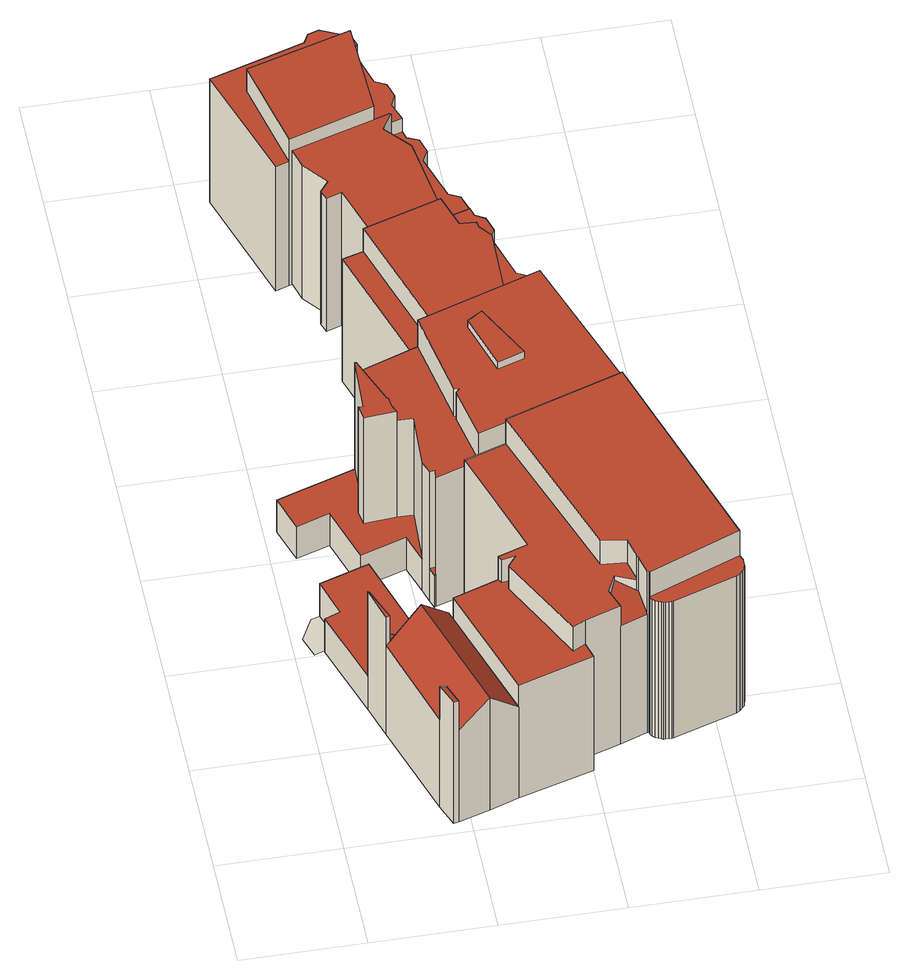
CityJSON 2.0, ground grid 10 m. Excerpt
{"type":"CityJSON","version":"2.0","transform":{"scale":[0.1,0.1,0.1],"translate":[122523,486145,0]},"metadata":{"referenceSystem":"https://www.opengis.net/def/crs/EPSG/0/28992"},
"CityObjects":{
"building1":{"type":"Building","attributes":{"aantal_verblijfsobjecten":0,"bouwjaar":1005,"rdf_seealso":"http://bag.basisregistraties.overheid.nl/bag/id/pand/0363100012181100","rf_extrusion_mode":"skip","rf_force_lod11":false,"rf_h_ground":0.479,"rf_h_pc_98p":0,"rf_is_glass_roof":false,"rf_nodata_frac":0.615,"rf_nodata_r":0,"rf_pc_select":"_HIGHEST_YET_INSUFFICIENT_COVERAGE","rf_pc_year":0,"rf_pointcloud_unusable":true,"rf_pt_density":5.2,"rf_roof_type":"unknown","rf_success":true,"rf_t_run":0,"status":"Pand in gebruik"},"geometry":[{"type":"MultiSurface","lod":"0","boundaries":[[[0,1,2,3,4]]]}]},
"building2":{"type":"Building","attributes":{"aantal_verblijfsobjecten":3,"bouwjaar":1793,"gebruiksdoel":"kantoorfunctie,woonfunctie","oppervlakte_max":115,"oppervlakte_min":46,"rdf_seealso":"http://bag.basisregistraties.overheid.nl/bag/id/pand/0363100012170468","rf_extrusion_mode":"standard","rf_force_lod11":false,"rf_h_ground":0.353,"rf_h_pc_98p":0,"rf_h_roof_50p":4.07,"rf_h_roof_70p":11.6,"rf_h_roof_max":12.81,"rf_h_roof_min":3.9,"rf_h_roof_ridge":13.9,"rf_is_glass_roof":false,"rf_nodata_frac":0.00969,"rf_nodata_r":0,"rf_pc_select":"PREFERRED_AND_LATEST","rf_pc_year":0,"rf_pointcloud_unusable":false,"rf_pt_density":15.44,"rf_ridgelines":3,"rf_rmse_lod22":0.454,"rf_roof_planes":10,"rf_roof_type":"slanted","rf_success":true,"rf_t_run":30,"rf_volume_lod22":947.61,"status":"Pand in gebruik"},"children":["building2-1"]},
"building2-1":{"type":"BuildingPart","parents":["building2"],"geometry":[{"type":"Solid","lod":"2.2","boundaries":[[[[5,6,7,8,9,10,11,12,13,14,15,16]],[[17,13,12,18]],[[19,9,8,20]],[[21,10,9,19]],[[22,11,10,21]],[[20,8,7,23]],[[24,25,26,27]],[[23,7,6,28]],[[29,30,31]],[[32,15,14,33,34]],[[35,36,16,15,32]],[[37,5,16,36]],[[18,12,11,22,38]],[[38,22,29,31]],[[39,27,26,28,40]],[[33,14,13,17]],[[41,37,42,43]],[[40,28,6,5,37,41]],[[30,29,25,24,44]],[[44,24,45,46]],[[31,30,46,47]],[[34,33,48,49]],[[49,48,36,35]],[[47,46,45,50,42]],[[43,42,50,27,39]],[[38,31,17,18]],[[46,30,44]],[[25,29,22,21,19,20,23,28,26]],[[49,35,32,34]],[[27,50,45,24]],[[47,42,37,36,48,33,17,31]],[[43,39,40,41]]]],"semantics":{"surfaces":[{"type":"GroundSurface"},{"type":"WallSurface","on_footprint_edge":true},{"type":"WallSurface","on_footprint_edge":false},{"type":"RoofSurface","rf_azimuth":73.14,"rf_h_roof_50p":11.62,"rf_h_roof_70p":12.15,"rf_h_roof_max":13.18,"rf_h_roof_min":10.19,"rf_slope":42.65},{"type":"RoofSurface","rf_azimuth":358.37,"rf_h_roof_50p":9.14,"rf_h_roof_70p":9.2,"rf_h_roof_max":12.37,"rf_h_roof_min":9.08,"rf_slope":6.5},{"type":"RoofSurface","rf_azimuth":165.22,"rf_h_roof_50p":4,"rf_h_roof_70p":4.02,"rf_h_roof_max":12.06,"rf_h_roof_min":3.93,"rf_slope":0.611},{"type":"RoofSurface","rf_azimuth":359.01,"rf_h_roof_50p":13.68,"rf_h_roof_70p":13.68,"rf_h_roof_max":13.68,"rf_h_roof_min":13.68,"rf_slope":3.29},{"type":"RoofSurface","rf_azimuth":48.67,"rf_h_roof_50p":6.16,"rf_h_roof_70p":9.08,"rf_h_roof_max":13.29,"rf_h_roof_min":5.85,"rf_slope":17.42},{"type":"RoofSurface","rf_azimuth":250.65,"rf_h_roof_50p":11.61,"rf_h_roof_70p":12.2,"rf_h_roof_max":13.68,"rf_h_roof_min":9.94,"rf_slope":40.74},{"type":"RoofSurface","rf_azimuth":72.71,"rf_h_roof_50p":13.29,"rf_h_roof_70p":13.29,"rf_h_roof_max":13.34,"rf_h_roof_min":13.29,"rf_slope":5.91}],"values":[[0,1,1,1,1,1,2,1,2,1,1,1,1,2,2,1,2,1,2,2,2,2,2,2,2,3,4,5,6,7,8,9]]}}]},
"building3":{"type":"Building","attributes":{"aantal_verblijfsobjecten":2,"bouwjaar":1924,"gebruiksdoel":"bijeenkomstfunctie,overige gebruiksfunctie","oppervlakte_max":1062,"oppervlakte_min":1,"rdf_seealso":"http://bag.basisregistraties.overheid.nl/bag/id/pand/0363100012253901","rf_extrusion_mode":"standard","rf_force_lod11":false,"rf_h_ground":0.538,"rf_h_pc_98p":0,"rf_h_roof_50p":17.7,"rf_h_roof_70p":17.74,"rf_h_roof_max":18.48,"rf_h_roof_min":3.95,"rf_is_glass_roof":false,"rf_nodata_frac":0.029,"rf_nodata_r":0,"rf_pc_select":"PREFERRED_AND_LATEST","rf_pc_year":0,"rf_pointcloud_unusable":false,"rf_pt_density":17.38,"rf_ridgelines":0,"rf_rmse_lod22":0.388,"rf_roof_planes":9,"rf_roof_type":"slanted","rf_success":true,"rf_t_run":55,"rf_volume_lod22":3440.05,"status":"Pand in gebruik"},"children":["building3-1"]},
"building3-1":{"type":"BuildingPart","parents":["building3"],"geometry":[{"type":"Solid","lod":"2.2","boundaries":[[[[51,52,53,54,55,56,57,58,59,60,61,62,63,64,65]],[[66,67,58,57,68,69]],[[70,59,58,67]],[[71,56,55,72]],[[72,55,54,73]],[[74,53,52,75]],[[73,54,53,74]],[[76,77,78,79]],[[79,78,67,66]],[[80,81,51,65,82,83]],[[84,64,63,85]],[[82,65,64,84]],[[86,60,59,70,87]],[[88,89,62,61,90]],[[90,61,60,86]],[[91,92,93,94,95]],[[96,97,89,88]],[[68,57,56,71]],[[98,99,85,100]],[[100,85,63,62,89]],[[83,82,99,98]],[[101,102,103,104]],[[105,106,107,108]],[[108,107,109,110]],[[111,112,106,105]],[[87,70,113,114]],[[110,109,112,111]],[[115,116,97,96]],[[114,113,116,115]],[[104,103,92,91]],[[69,68,102,101]],[[117,118,77,76]],[[95,94,118,117]],[[94,93,119,120]],[[75,52,51,81]],[[120,119,81,80]],[[99,82,84,85]],[[110,111,105,108]],[[114,115,96,88,90,86,87],[107,106,112,109]],[[95,117,76,79,66,69,101,104,91]],[[81,119,93,92,103,102,68,71,72,73,74,75]],[[120,80,83,98,100,89,97,116,113,70,67,78,77,118,94]]]],"semantics":{"surfaces":[{"type":"GroundSurface"},{"type":"WallSurface","on_footprint_edge":true},{"type":"WallSurface","on_footprint_edge":false},{"type":"RoofSurface","rf_azimuth":46.97,"rf_h_roof_50p":3.97,"rf_h_roof_70p":3.97,"rf_h_roof_max":3.97,"rf_h_roof_min":3.97,"rf_slope":0.211},{"type":"RoofSurface","rf_azimuth":293.4,"rf_h_roof_50p":18.41,"rf_h_roof_70p":18.42,"rf_h_roof_max":18.46,"rf_h_roof_min":18.36,"rf_slope":1.27},{"type":"RoofSurface","rf_azimuth":277.42,"rf_h_roof_50p":17.75,"rf_h_roof_70p":17.76,"rf_h_roof_max":18.46,"rf_h_roof_min":17.7,"rf_slope":0.37},{"type":"RoofSurface","rf_azimuth":165.85,"rf_h_roof_50p":15.63,"rf_h_roof_70p":15.64,"rf_h_roof_max":15.67,"rf_h_roof_min":15.61,"rf_slope":0.615},{"type":"RoofSurface","rf_azimuth":46.98,"rf_h_roof_50p":3.97,"rf_h_roof_70p":3.97,"rf_h_roof_max":15.67,"rf_h_roof_min":3.95,"rf_slope":0.211},{"type":"RoofSurface","rf_azimuth":251.04,"rf_h_roof_50p":14.67,"rf_h_roof_70p":14.7,"rf_h_roof_max":17.72,"rf_h_roof_min":14.58,"rf_slope":1.76}],"values":[[0,1,1,1,1,1,1,2,2,1,1,1,1,1,1,2,2,1,2,1,2,2,2,2,2,2,2,2,2,2,2,2,2,2,1,2,3,4,5,6,7,8]]}}]},
"building4":{"type":"Building","attributes":{"aantal_verblijfsobjecten":23,"bouwjaar":1993,"gebruiksdoel":"bijeenkomstfunctie,woonfunctie","oppervlakte_max":96,"oppervlakte_min":38,"rdf_seealso":"http://bag.basisregistraties.overheid.nl/bag/id/pand/0363100012170417","rf_extrusion_mode":"standard","rf_force_lod11":false,"rf_h_ground":0.394,"rf_h_pc_98p":0,"rf_h_roof_50p":18.12,"rf_h_roof_70p":18.14,"rf_h_roof_max":18.24,"rf_h_roof_min":12.72,"rf_is_glass_roof":false,"rf_nodata_frac":0.0613,"rf_nodata_r":0,"rf_pc_select":"_HIGHEST_YET_INSUFFICIENT_COVERAGE","rf_pc_year":0,"rf_pointcloud_unusable":false,"rf_pt_density":17.58,"rf_ridgelines":0,"rf_rmse_lod22":0.295,"rf_roof_planes":8,"rf_roof_type":"slanted","rf_success":true,"rf_t_run":81,"rf_volume_lod22":5372.13,"status":"Pand in gebruik"},"children":["building4-1"]},
"building4-1":{"type":"BuildingPart","parents":["building4"],"geometry":[{"type":"Solid","lod":"2.2","boundaries":[[[[121,122,123,124,125,126,127,128,129,130,131,132,133,134,135,136,137,138,139,140,141,142,12,143,144,145,146,147,148,149,150,151,152]],[[153,125,124,154]],[[155,126,125,153]],[[154,124,123,156]],[[157,122,121,158]],[[156,123,122,157]],[[158,121,152,159]],[[159,152,151,160]],[[160,151,150,161]],[[162,146,145,163]],[[164,165,166,167]],[[168,135,134,169]],[[169,134,133,170]],[[170,133,132,171]],[[171,132,131,172]],[[173,129,128,174]],[[174,128,127,175]],[[172,131,130,176]],[[176,130,129,173]],[[161,150,149,177]],[[178,148,147,179,180]],[[179,147,146,162]],[[167,166,181,182]],[[182,181,183,184]],[[185,142,141,183]],[[186,187,188,189]],[[190,191,192,193]],[[194,195,196,191,190]],[[197,198,196,195]],[[199,200,195,194]],[[180,179,187,186]],[[189,188,200,199]],[[201,202,198,197]],[[203,140,139,192]],[[204,203,202,201]],[[163,145,144,205,206]],[[207,12,142,185]],[[205,144,143,208]],[[206,205,209,210]],[[210,209,165,164]],[[208,143,12,207]],[[184,183,141,140,203,204]],[[211,137,136,212]],[[212,136,135,168]],[[213,138,137,211,214]],[[193,192,139,138,213]],[[215,177,149,148,178]],[[175,127,126,155]],[[214,211,177,215]],[[202,203,192,191,196,198]],[[208,207,185,183,181,166,165,209,205]],[[184,204,201,197,195,200,188,187,179,162,163,206,210,164,167,182]],[[177,211,212,168,169,170,171,172,176,173,174,175,155,153,154,156,157,158,159,160,161]],[[214,215,178,180,186,189,199,194,190,193,213]]]],"semantics":{"surfaces":[{"type":"GroundSurface"},{"type":"WallSurface","on_footprint_edge":true},{"type":"WallSurface","on_footprint_edge":false},{"type":"RoofSurface","rf_azimuth":161.95,"rf_h_roof_50p":14.53,"rf_h_roof_70p":14.83,"rf_h_roof_max":18.14,"rf_h_roof_min":13.52,"rf_slope":32.54},{"type":"RoofSurface","rf_azimuth":237.27,"rf_h_roof_50p":12.82,"rf_h_roof_70p":12.83,"rf_h_roof_max":15.5,"rf_h_roof_min":12.76,"rf_slope":0.908},{"type":"RoofSurface","rf_azimuth":278.67,"rf_h_roof_50p":15.47,"rf_h_roof_70p":15.5,"rf_h_roof_max":18.14,"rf_h_roof_min":15.38,"rf_slope":0.935},{"type":"RoofSurface","rf_azimuth":166.16,"rf_h_roof_50p":15.42,"rf_h_roof_70p":15.44,"rf_h_roof_max":18.16,"rf_h_roof_min":15.37,"rf_slope":3.41},{"type":"RoofSurface","rf_azimuth":251.31,"rf_h_roof_50p":18.15,"rf_h_roof_70p":18.15,"rf_h_roof_max":18.16,"rf_h_roof_min":18.13,"rf_slope":0.174}],"values":[[0,1,1,1,1,1,1,1,1,1,2,1,1,1,1,1,1,1,1,1,1,1,2,2,1,2,2,2,2,2,2,2,2,1,2,1,1,1,2,2,1,1,1,1,1,1,1,1,2,3,4,5,6,7]]}}]},
"building5":{"type":"Building","attributes":{"aantal_verblijfsobjecten":4,"bouwjaar":1980,"gebruiksdoel":"woonfunctie","oppervlakte_max":119,"oppervlakte_min":78,"rdf_seealso":"http://bag.basisregistraties.overheid.nl/bag/id/pand/0363100012181176","rf_extrusion_mode":"standard","rf_force_lod11":false,"rf_h_ground":0.587,"rf_h_pc_98p":0,"rf_h_roof_50p":16.6,"rf_h_roof_70p":16.61,"rf_h_roof_max":16.68,"rf_h_roof_min":14.01,"rf_is_glass_roof":false,"rf_nodata_frac":0.00644,"rf_nodata_r":0,"rf_pc_select":"PREFERRED_AND_LATEST","rf_pc_year":0,"rf_pointcloud_unusable":false,"rf_pt_density":18.37,"rf_ridgelines":0,"rf_rmse_lod22":0.437,"rf_roof_planes":7,"rf_roof_type":"slanted","rf_success":true,"rf_t_run":31,"rf_volume_lod22":1734.15,"status":"Pand in gebruik"},"children":["building5-1"]},
"building5-1":{"type":"BuildingPart","parents":["building5"],"geometry":[{"type":"Solid","lod":"2.2","boundaries":[[[[216,217,218,219,220,221,222,223,224,225,226,227,228,229,230]],[[231,227,226,232]],[[233,228,227,231]],[[234,221,220,235]],[[235,220,219,236]],[[232,226,225,237]],[[238,229,228,233]],[[237,225,224,239]],[[239,224,223,240]],[[240,223,222,241]],[[242,243,244,245]],[[241,222,221,234]],[[246,218,217,247]],[[236,219,218,246]],[[248,230,229,238]],[[245,244,249,250]],[[250,249,216,230,248,251]],[[247,217,216,249]],[[251,248,243,242]],[[243,248,238,233,231,232,237,239,240,241,234,235,236,246,247,249,244]],[[251,242,245,250]]]],"semantics":{"surfaces":[{"type":"GroundSurface"},{"type":"WallSurface","on_footprint_edge":true},{"type":"WallSurface","on_footprint_edge":false},{"type":"RoofSurface","rf_azimuth":50.9,"rf_h_roof_50p":14.13,"rf_h_roof_70p":14.15,"rf_h_roof_max":16.62,"rf_h_roof_min":14.08,"rf_slope":0.396},{"type":"RoofSurface","rf_azimuth":87.96,"rf_h_roof_50p":16.61,"rf_h_roof_70p":16.62,"rf_h_roof_max":16.62,"rf_h_roof_min":16.6,"rf_slope":0.138}],"values":[[0,1,1,1,1,1,1,1,1,1,2,1,1,1,1,2,1,1,2,3,4]]}}]},
"building6":{"type":"Building","attributes":{"aantal_verblijfsobjecten":8,"bouwjaar":1980,"gebruiksdoel":"woonfunctie","oppervlakte_max":78,"oppervlakte_min":45,"rdf_seealso":"http://bag.basisregistraties.overheid.nl/bag/id/pand/0363100012181177","rf_extrusion_mode":"standard","rf_force_lod11":false,"rf_h_ground":0.673,"rf_h_pc_98p":0,"rf_h_roof_50p":16.61,"rf_h_roof_70p":16.62,"rf_h_roof_max":16.71,"rf_h_roof_min":14.06,"rf_is_glass_roof":false,"rf_nodata_frac":0.00808,"rf_nodata_r":0,"rf_pc_select":"PREFERRED_AND_LATEST","rf_pc_year":0,"rf_pointcloud_unusable":false,"rf_pt_density":17.46,"rf_ridgelines":0,"rf_rmse_lod22":0.348,"rf_roof_planes":7,"rf_roof_type":"slanted","rf_success":true,"rf_t_run":30,"rf_volume_lod22":1865.25,"status":"Pand in gebruik"},"children":["building6-1"]},
"building6-1":{"type":"BuildingPart","parents":["building6"],"geometry":[{"type":"Solid","lod":"2.2","boundaries":[[[[252,253,254,255,256,257,258,259,260,261,262,263,264,265,266,267]],[[268,266,265,269]],[[270,267,266,268]],[[269,265,264,271]],[[272,252,267,270]],[[271,264,263,273]],[[273,263,262,274]],[[275,276,277,278]],[[274,262,261,279]],[[279,261,260,280]],[[281,257,256,282]],[[283,281,284,285]],[[280,260,259,286]],[[278,277,287,288]],[[282,256,255,289]],[[289,255,254,284]],[[290,291,292,293]],[[286,259,258,287]],[[288,287,258,257,281,283]],[[293,292,294,295]],[[285,284,254,253,296,297]],[[298,299,291,290]],[[295,294,276,275]],[[296,253,252,272]],[[297,296,299,298]],[[289,284,281,282]],[[297,298,290,293,295,275,278,288,283,285]],[[299,296,272,270,268,269,271,273,274,279,280,286,287,277,276,294,292,291]]]],"semantics":{"surfaces":[{"type":"GroundSurface"},{"type":"WallSurface","on_footprint_edge":true},{"type":"WallSurface","on_footprint_edge":false},{"type":"RoofSurface","rf_azimuth":60.61,"rf_h_roof_50p":14.1,"rf_h_roof_70p":14.11,"rf_h_roof_max":16.62,"rf_h_roof_min":14.08,"rf_slope":0.53},{"type":"RoofSurface","rf_azimuth":118.18,"rf_h_roof_50p":16.62,"rf_h_roof_70p":16.62,"rf_h_roof_max":16.62,"rf_h_roof_min":16.61,"rf_slope":0.0396},{"type":"RoofSurface","rf_azimuth":101.05,"rf_h_roof_50p":14.21,"rf_h_roof_70p":14.26,"rf_h_roof_max":16.62,"rf_h_roof_min":14.1,"rf_slope":1.61}],"values":[[0,1,1,1,1,1,1,2,1,1,1,2,1,2,1,1,2,1,1,2,1,2,2,1,2,3,4,5]]}}]},
"building7":{"type":"Building","attributes":{"aantal_verblijfsobjecten":4,"bouwjaar":1980,"gebruiksdoel":"woonfunctie","oppervlakte_max":126,"oppervlakte_min":54,"rdf_seealso":"http://bag.basisregistraties.overheid.nl/bag/id/pand/0363100012181175","rf_extrusion_mode":"standard","rf_force_lod11":false,"rf_h_ground":0.716,"rf_h_pc_98p":0,"rf_h_roof_50p":15.21,"rf_h_roof_70p":15.22,"rf_h_roof_max":15.53,"rf_h_roof_min":12.63,"rf_h_roof_ridge":13.69,"rf_is_glass_roof":false,"rf_nodata_frac":0.0433,"rf_nodata_r":0,"rf_pc_select":"PREFERRED_AND_LATEST","rf_pc_year":0,"rf_pointcloud_unusable":false,"rf_pt_density":16.98,"rf_ridgelines":2,"rf_rmse_lod22":0.402,"rf_roof_planes":7,"rf_roof_type":"slanted","rf_success":true,"rf_t_run":26,"rf_volume_lod22":1348.23,"status":"Pand in gebruik"},"children":["building7-1"]},
"building7-1":{"type":"BuildingPart","parents":["building7"],"geometry":[{"type":"Solid","lod":"2.2","boundaries":[[[[300,301,302,303,304,305,306,307,308,309,310,311,312,259,313,314,315,316,317]],[[318,311,310,319]],[[319,310,309,320]],[[321,302,301,322]],[[323,312,311,318]],[[324,259,312,323]],[[320,309,308,325]],[[325,308,307,326]],[[327,315,314,328]],[[329,316,315,327]],[[326,307,306,330]],[[330,306,305,331]],[[331,305,304,332]],[[333,300,317,334]],[[332,304,303,335]],[[336,337,335,338]],[[328,314,313,339,340]],[[339,313,259,324]],[[340,339,341,342]],[[343,344,345,346]],[[347,348,344,343]],[[338,335,303,302,321]],[[342,341,349,350]],[[350,349,348,347]],[[346,345,337,336]],[[334,317,316,329]],[[322,301,300,333]],[[337,345,344,348,349,341,339,324,323,318,319,320,325,326,330,331,332,335]],[[322,333,334,329,327,328,340,342,350,347,343,346,336,338,321]]]],"semantics":{"surfaces":[{"type":"GroundSurface"},{"type":"WallSurface","on_footprint_edge":true},{"type":"WallSurface","on_footprint_edge":false},{"type":"RoofSurface","rf_azimuth":108.1,"rf_h_roof_50p":12.69,"rf_h_roof_70p":12.7,"rf_h_roof_max":15.21,"rf_h_roof_min":12.65,"rf_slope":0.509},{"type":"RoofSurface","rf_azimuth":79.77,"rf_h_roof_50p":15.24,"rf_h_roof_70p":15.25,"rf_h_roof_max":15.29,"rf_h_roof_min":15.2,"rf_slope":0.591}],"values":[[0,1,1,1,1,1,1,1,1,1,1,1,1,1,1,2,1,1,2,2,2,1,2,2,2,1,1,3,4]]}}]}
},
"vertices":[
[26,239,5],[19,237,5],[9,218,5],[15,200,5],[36,208,5],
[53,110,4],[44,139,4],[23,203,4],[36,208,4],[26,239,4],[66,252,4],[105,131,4],[139,27,4],[116,19,4],[90,11,4],[86,10,4],[79,29,4],[116,19,127],[139,27,104],[26,239,41],[36,208,40],[66,252,41],[105,131,39],[23,203,40],[56,133,59],[56,133,39],[45,138,40],[45,138,61],[44,139,40],[82,122,39],[82,122,92],[82,122,129],[86,10,137],[90,11,104],[90,11,137],[79,29,136],[79,29,100],[53,110,102],[105,131,106],[45,138,133],[44,139,133],[53,110,133],[56,111,105],[56,111,133],[56,133,91],[65,115,61],[65,115,93],[65,115,113],[84,28,104],[84,28,136],[56,111,64],
[107,251,5],[99,275,5],[62,263,5],[47,310,5],[20,301,5],[10,331,5],[74,352,5],[75,352,5],[125,368,5],[225,401,5],[266,282,5],[149,244,5],[114,233,5],[113,232,5],[110,240,5],[75,352,157],[75,352,146],[74,352,40],[74,352,157],[125,368,148],[10,331,40],[20,301,40],[47,310,40],[62,263,40],[99,275,40],[92,312,156],[92,312,146],[91,312,146],[91,312,156],[107,251,146],[107,251,40],[110,240,40],[110,240,146],[113,232,40],[114,233,40],[225,401,178],[125,368,177],[149,244,177],[149,244,147],[266,282,178],[70,295,156],[70,295,40],[96,297,40],[96,297,146],[96,297,156],[140,289,177],[140,289,147],[115,241,146],[115,241,40],[114,233,146],[72,307,156],[72,307,40],[68,307,40],[68,307,156],[197,314,185],[197,314,177],[173,362,177],[173,362,184],[161,354,177],[161,354,184],[175,307,184],[175,307,177],[139,293,147],[139,293,177],[143,292,177],[143,292,147],[93,304,156],[93,304,146],[109,297,40],[109,297,146],
[325,94,4],[324,92,4],[324,90,4],[322,88,4],[320,86,4],[317,84,4],[265,67,4],[264,67,4],[262,67,4],[259,67,4],[258,67,4],[256,68,4],[254,69,4],[252,70,4],[250,72,4],[249,74,4],[249,75,4],[248,76,4],[247,76,4],[225,68,4],[196,59,4],[200,45,4],[107,125,4],[144,137,4],[168,145,4],[137,240,4],[171,251,4],[266,282,4],[323,104,4],[325,99,4],[325,97,4],[325,95,4],[320,86,154],[322,88,154],[317,84,154],[324,90,154],[324,92,154],[325,94,154],[325,95,154],[325,97,154],[325,99,155],[137,240,154],[168,145,154],[157,135,154],[157,135,129],[150,126,129],[150,126,154],[250,72,154],[252,70,154],[254,69,154],[256,68,154],[258,67,154],[262,67,154],[264,67,154],[265,67,154],[259,67,154],[323,104,155],[266,282,182],[171,251,154],[171,251,181],[186,54,128],[186,54,155],[196,59,129],[196,59,155],[200,45,129],[218,114,181],[218,114,155],[238,111,156],[238,111,181],[243,92,181],[243,92,144],[247,76,134],[247,76,181],[242,92,181],[242,92,156],[242,92,145],[226,99,156],[226,99,152],[242,94,181],[242,94,156],[219,85,155],[219,85,145],[225,68,134],[225,68,156],[144,137,129],[144,137,154],[139,27,128],[107,125,128],[146,133,129],[146,133,154],[249,75,154],[249,74,154],[248,76,181],[249,75,181],[323,104,182],
[66,580,6],[55,576,6],[23,676,6],[100,700,6],[104,708,6],[113,711,6],[136,700,6],[139,691,6],[135,682,6],[144,651,6],[153,646,6],[157,633,6],[153,624,6],[158,609,6],[135,602,6],[157,633,141],[153,646,141],[153,624,141],[113,711,141],[104,708,141],[100,700,141],[144,651,141],[158,609,141],[135,682,141],[139,691,141],[136,700,141],[132,683,166],[132,683,141],[48,658,141],[48,658,166],[23,676,141],[55,576,142],[135,602,141],[66,580,142],[66,580,166],[135,602,166],
[225,401,7],[202,393,7],[138,372,7],[121,367,7],[87,474,7],[104,479,7],[167,499,7],[191,507,7],[193,500,7],[201,495,7],[205,482,7],[201,474,7],[213,436,7],[222,431,7],[226,419,7],[222,410,7],[226,419,141],[222,431,141],[222,410,141],[213,436,141],[225,401,141],[201,474,142],[205,482,142],[189,470,166],[189,470,142],[176,471,143],[176,471,166],[201,495,142],[193,500,142],[104,479,141],[87,474,141],[104,479,166],[138,372,141],[138,372,166],[191,507,142],[167,499,143],[167,499,166],[121,367,141],[197,397,166],[197,397,142],[198,455,142],[198,455,166],[190,465,142],[190,465,166],[202,393,142],[202,393,166],[201,398,166],[201,398,142],
[89,544,7],[73,564,7],[68,581,7],[148,606,7],[158,609,7],[160,602,7],[169,598,7],[173,585,7],[168,576,7],[180,539,7],[189,534,7],[193,521,7],[189,512,7],[169,500,7],[113,482,7],[97,531,7],[85,527,7],[82,535,7],[193,521,127],[189,534,127],[180,539,127],[68,581,153],[73,564,153],[189,512,127],[191,507,127],[168,576,127],[173,585,127],[97,531,153],[113,482,153],[85,527,153],[169,598,127],[160,602,127],[158,609,127],[89,544,153],[82,535,153],[148,606,127],[149,605,152],[149,605,127],[148,606,152],[169,500,127],[169,500,152],[168,503,127],[168,503,152],[158,570,152],[158,570,127],[140,591,127],[140,591,152],[167,510,152],[167,510,127],[166,503,127],[166,503,152]
]}
